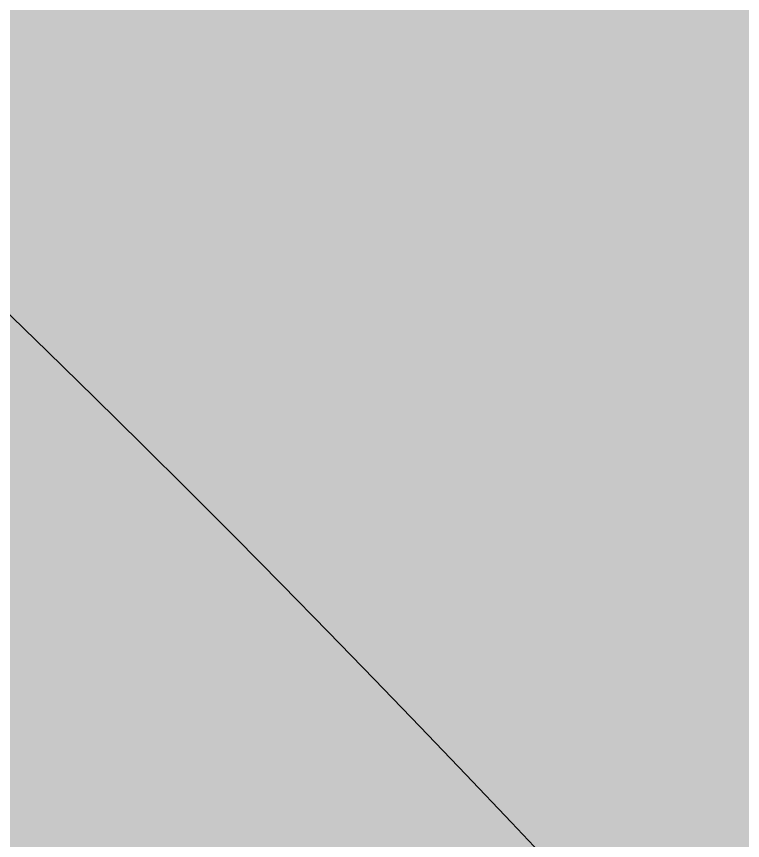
# Model space of a CAD drawing. Header units: millimetres. Extents: x -9578 to 51010, y -8688 to 62384.
# Drawn here: x 4098.7 to 4499, y 6761 to 7215.6 of the extents above; entities that cross this region are included whole.
import ezdxf
from ezdxf.enums import TextEntityAlignment as Align

# ---------------------------------------------------------------- set-up
doc = ezdxf.new("R2010")
doc.units = ezdxf.units.MM
doc.set_wipeout_variables(frame=1)
doc.layers.add('PDF_Geometry', color=250, linetype='Continuous')
doc.layers.add('Техника. Кран LTM 1030-2.1', color=250, linetype='Continuous', lineweight=15)
doc.styles.add('arial', font='arial.ttf')

# ---------------------------------------------------------------- blocks, each defined once
blk = doc.blocks.new('LTM 1030-2.1-20250712.105428')
at = {"color": 0, "linetype": 'ByBlock', "lineweight": -2, "ltscale": 20, "transparency": 16777216}
blk.add_wipeout([(210, 761), (8240, 761), (8240, 262), (210, 262)], dxfattribs=at)
blk = doc.blocks.new('LTM 1030-2.1-20250712.105709')
at = {"color": 0, "linetype": 'ByBlock', "lineweight": -2, "ltscale": 20, "transparency": 16777216}
blk.add_wipeout([(7955, -70), (7955, -286), (45, -286), (45, -255), (45, -255), (44.77, -253.85), (44.12, -252.88), (43.15, -252.23), (42, -252), (42, -252), (-35, -252), (-35, -70)], dxfattribs=at)
blk.add_wipeout([(7955, -612), (7955, -286), (45, -286), (45, -345), (45, -345), (44.77, -346.15), (44.12, -347.12), (43.15, -347.77), (42, -348), (37, -348), (37, -612)], dxfattribs=at)
blk = doc.blocks.new('LTM 1030-2.1-20250712.110226')
at = {"color": 0, "linetype": 'ByBlock', "lineweight": -2, "ltscale": 20, "transparency": 16777216}
blk.add_wipeout([(7837, -651), (7837, -296), (-35, -296), (-35, -377), (37, -377), (37, -651)], dxfattribs=at)
blk = doc.blocks.new('LTM 1030-2.1-20250712.102346')
at = {"color": 0, "linetype": 'ByBlock', "lineweight": -2, "ltscale": 20, "transparency": 16777216}
blk.add_wipeout([(-4730, 130), (-4730.02, 227.73), (-4650.02, 227.73), (-4650, 130), (-255.96, 130), (-250, 135), (0, 135), (0, 135), (45.62, 127.06), (85.87, 104.17), (116.02, 69.03), (132.52, 25.76), (133.43, -20.53), (133.16, -22.24), (98.22, -231.41), (98.22, -231.41), (91.07, -257.36), (78.72, -281.27), (61.71, -302.13), (40.77, -319.05), (40.77, -319.05), (-201.05, -476), (-240, -476), (-240, -508), (-5180, -508), (-5180, -517.5), (-5196.73, -527.16), (-5196.73, -527.16), (-5203.89, -533.37), (-5208.23, -541.8), (-5209.11, -551.24), (-5206.42, -560.33), (-5179, -613.13), (-5179, -613.13), (-5170.04, -647.54), (-5176.87, -682.43), (-5198.14, -710.91), (-5229.66, -727.37), (-5265.19, -728.54), (-5278.19, -724.87), (-5370, -690.3), (-5370, -700), (-5382, -700), (-5382, -693.47), (-5389.01, -687.07), (-5879, -497.97), (-5879, -535.34), (-5876.5, -535.34), (-5876.5, -594.38), (-5971.5, -594.39), (-5971.5, -535.34), (-5969, -535.34), (-5969, -508), (-8061, -508), (-8061, -580.06), (-8061, -580.06), (-8061.76, -583.88), (-8063.93, -587.13), (-8067.17, -589.3), (-8071, -590.06), (-8141, -590.06), (-8141, -590.06), (-8144.83, -589.3), (-8148.07, -587.13), (-8150.24, -583.88), (-8151, -580.06), (-8151, -508), (-8180.94, -508), (-8180.94, -526.6), (-8190, -538.63), (-8190, -538.63), (-8192.69, -541.55), (-8195.9, -543.88), (-8199.51, -545.53), (-8203.37, -546.43), (-8203.37, -546.43), (-8203.37, -546.43), (-8203.79, -546.4), (-8204.16, -546.19), (-8204.41, -545.85), (-8204.5, -545.44), (-8204.5, -545.44), (-8204.5, -542.1), (-8204.5, -542.1), (-8204.42, -541.72), (-8204.21, -541.39), (-8203.88, -541.18), (-8203.5, -541.1), (-8203.5, -541.1), (-8200.5, -541.1), (-8200.5, -541.1), (-8197.32, -539.78), (-8196, -536.6), (-8197.32, -533.42), (-8200.5, -532.1), (-8211.5, -532.1), (-8211.5, -532.1), (-8214.68, -533.42), (-8216, -536.6), (-8214.68, -539.78), (-8211.5, -541.1), (-8208.5, -541.1), (-8208.5, -541.1), (-8208.12, -541.18), (-8207.79, -541.39), (-8207.58, -541.72), (-8207.5, -542.1), (-8207.5, -542.1), (-8207.5, -545.44), (-8207.5, -545.44), (-8207.59, -545.85), (-8207.84, -546.19), (-8208.21, -546.4), (-8208.63, -546.43), (-8208.63, -546.43), (-8212.49, -545.53), (-8216.1, -543.88), (-8219.31, -541.55), (-8222, -538.63), (-8222, -538.63), (-8231.06, -526.6), (-8231.06, -508), (-8474, -508), (-8474, -553), (-8482, -553), (-8568.14, -590.14), (-8568.14, -590.14), (-8575.16, -592.32), (-8582.47, -593), (-8589.77, -592.13), (-8596.72, -589.75), (-8596.72, -589.75), (-8676, -555.59), (-8676, -559), (-8676, -559), (-8676.38, -560.91), (-8677.46, -562.54), (-8679.09, -563.62), (-8681, -564), (-8681, -564), (-8880, -564), (-8880, -554.62), (-8850, -552), (-8794, -552), (-8791.4, -547.5), (-8794, -543), (-8794, -473), (-8789, -473), (-8789, -197), (-8784, -197), (-8784, -196), (-8770, -196), (-8770, 99.75), (-8762, 99.75), (-8762, 129.75), (-9100, 129.75), (-9100, 153.35), (-9100, 153.35), (-9100.43, 151.21), (-9101.64, 149.39), (-9103.46, 148.18), (-9105.6, 147.75), (-9105.6, 147.75), (-9128.18, 147.75), (-9128.18, 140.25), (-9130.64, 139.75), (-9133, 139.75), (-9133, 132.75), (-9134, 131.75), (-9142, 131.75), (-9143, 132.75), (-9143, 139.75), (-9145.36, 139.75), (-9147.82, 140.25), (-9147.82, 147.75), (-9163, 147.75), (-9163, 151.75), (-9105.6, 151.75), (-9105.6, 151.75), (-9104.99, 151.87), (-9104.47, 152.22), (-9104.12, 152.74), (-9104, 153.35), (-9104, 153.35), (-9104, 164.15), (-9104, 164.15), (-9103.57, 166.29), (-9102.36, 168.11), (-9100.54, 169.32), (-9098.4, 169.75), (-9098.4, 169.75), (-8762, 169.75), (-8762, 235), (-8754, 235), (-8754, 207), (-8749, 207), (-8656.82, 196.88), (-8656.82, 196.88), (-8644.11, 190.35), (-8639, 177), (-8644.11, 163.65), (-8656.82, 157.12), (-8656.82, 157.12), (-8749, 147), (-8750, 147), (-8750, 130), (-7675.42, 130), (-7675.42, 203), (-7595.42, 203), (-7595.42, 130)], dxfattribs=at)
blk = doc.blocks.new('*U78')
at = {"color": 0, "linetype": 'ByBlock', "lineweight": -2, "ltscale": 20, "transparency": 16777216, "xscale": -1, "rotation": 45}
blk.add_blockref('LTM 1030-2.1-20250712.105428', (4715.21, 8986.13), dxfattribs=at)
blk.add_blockref('LTM 1030-2.1-20250712.105709', (3914.05, 9384.23), dxfattribs=at)
blk.add_blockref('LTM 1030-2.1-20250712.110226', (3822.84, 9308.57), dxfattribs=at)
blk.add_blockref('LTM 1030-2.1-20250712.102346', (-2300, 2934), dxfattribs=at)
at = {"layer": 'Defpoints', "color": 250, "linetype": 'ByBlock', "lineweight": -2, "ltscale": 20, "transparency": 16777216, "style": 'arial', "width": 0.8}
blk.add_attdef('МАРКА', text='', height=150, rotation=45, dxfattribs=at).set_placement((3505.15, 8446.53), align=Align.MIDDLE_CENTER)

msp = doc.modelspace()

# ---------------------------------------------------------------- hatches: boundary and pattern name
at = {"lineweight": 35, "true_color": 0xfff1c8, "transparency": 33554687}
h = msp.add_hatch(color=254, dxfattribs=at)
h.dxf.hatch_style = 1
h.paths.add_polyline_path([(51009.58, -8687.96), (-9577.51, -8687.96), (-9577.51, 62384.22), (51009.58, 62384.22)])

# ---------------------------------------------------------------- linework, layer by layer
at = {"layer": 'PDF_Geometry'}
for centre, radius, start, end in [((-2029.79, 721.48), 28609.89, 11.428188, 77.347209), ((-2026.97, 727.13), 24400.57, 9.85563, 75.672316), ((-2015.73, 739.92), 14032.35, 6.423323, 68.885605), ((-2028.66, 721.96), 8806.5, 24.376773, 54.80507)]:
    msp.add_arc(centre, radius, start, end, dxfattribs=at)

# ---------------------------------------------------------------- next in the draw order: block references
at = {"layer": 'Техника. Кран LTM 1030-2.1', "transparency": 16777216}
msp.add_blockref('*U78', (0, 150), dxfattribs=at)

doc.saveas('drawing.dxf')
